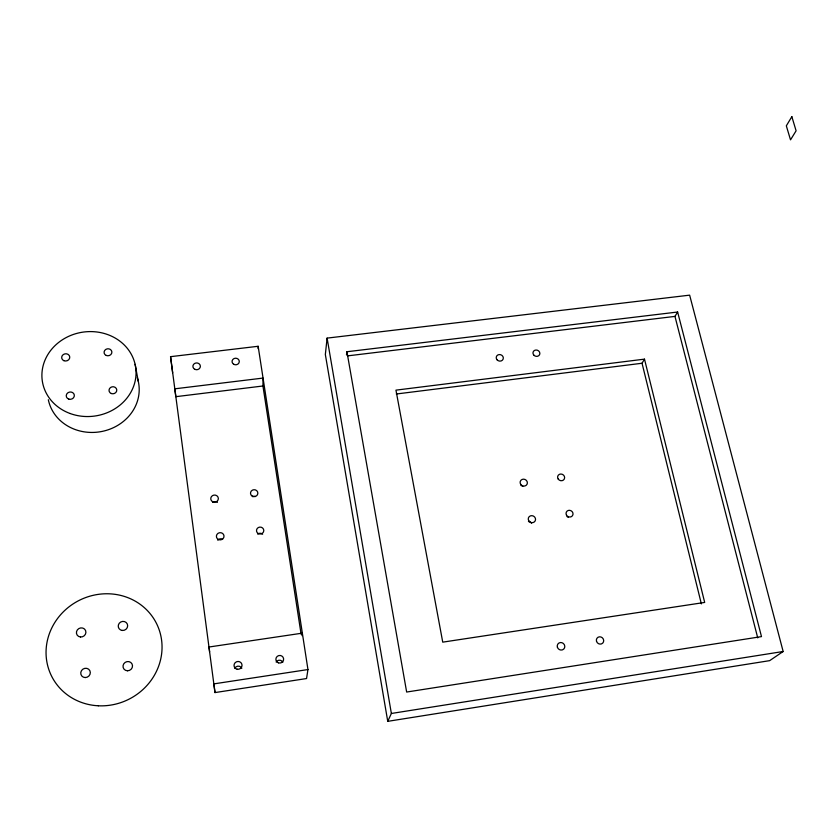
<?xml version="1.0" encoding="UTF-8"?>
<svg xmlns="http://www.w3.org/2000/svg" width="838" height="838" viewBox="0 0 838 838"><rect width="100%" height="100%" fill="white"/><g stroke="black" fill="none" stroke-linecap="round" stroke-linejoin="round"><path stroke-width="1.26" d="M258.135 348.639L258.146 346.283L170.554 356.663L172.649 372.858M262.943 385.993L263.038 378.074L174.817 388.822L175.833 396.678L262.943 385.993L301.114 634.272M327.103 338.112L325.343 354.516L387.743 721.34L769.661 660.648L783.153 651.503L689.643 295.154L327.103 338.112L391.367 713.473L387.743 721.34M302.026 635.654L302.34 633.151L208.997 647.009L209.615 651.87M346.482 354.956L346.932 351.74L677.628 312.019L761.491 636.608L406.65 692.041L346.932 351.74M258.146 346.283L307.955 669.552L306.551 678.55L214.989 692.576L170.554 356.663M701.364 603.894L642.034 363.252L644.495 359.135L395.955 390.141L442.736 642.149L704.685 602.438L644.495 359.135M757.73 637.875L674.967 316.397L677.628 312.019M391.367 713.473L783.153 651.503M307.955 669.552L213.879 683.881L214.989 692.576M396.332 393.996L642.034 363.252M347.634 355.867L674.967 316.397M135.117 364.321L138.28 381.353M566.97 516.564A3.52 3.258 31.5 0 1 568.206 517.402M528.443 521.582A3.656 3.415 29.5 0 1 531.522 523.247M520.943 485.527A3.645 3.383 26.6 0 1 522.807 486.375M276.142 662.051A3.823 3.75 -13.3 0 1 282.835 662.24M234.755 668.284A3.97 3.865 -22.2 0 1 241.826 668.263M252.573 496.683A3.635 3.425 -1.6 0 1 255.339 496.494M257.706 534.131A3.614 3.436 -2.6 0 1 262.619 534.256M217.723 540.164A3.771 3.572 -7.7 0 1 222.573 539.274M212.726 502.402A3.761 3.53 -5.9 0 1 217.44 502.371M137.254 377.666A45.912 41.418 -8.9 0 1 104.174 430.952A45.912 41.418 -8.9 0 1 48.332 399.736M791.847 116.66L786.327 125.826L790.527 139.862L796.1 130.801L791.847 116.66M520.702 484.343A3.687 3.415 26.4 0 0 526.987 484.374A3.687 3.415 26.4 0 0 523.541 479.158A3.687 3.415 26.4 0 0 520.702 484.343M528.726 520.702A3.698 3.446 29.3 0 0 535.042 521.131A3.698 3.446 29.3 0 0 531.931 515.663A3.698 3.446 29.3 0 0 528.726 520.702M566.446 515.014A3.562 3.289 31.3 0 0 572.49 515.663A3.562 3.289 31.3 0 0 569.693 510.321A3.562 3.289 31.3 0 0 566.446 515.014M558.181 479.032A3.582 3.289 28.6 0 0 564.267 479.095A3.582 3.289 28.6 0 0 560.905 474.025A3.582 3.289 28.6 0 0 558.181 479.032M533.67 354.924A3.488 3.132 21.8 0 0 539.588 354.652A3.488 3.132 21.8 0 0 535.985 350.012A3.488 3.132 21.8 0 0 533.67 354.924M497.081 359.827A3.593 3.247 19.7 0 0 503.135 359.104A3.593 3.247 19.7 0 0 499.081 354.579A3.593 3.247 19.7 0 0 497.081 359.827M596.52 641.3A3.792 3.541 43.3 0 0 602.721 643.123A3.792 3.541 43.3 0 0 600.836 636.953A3.792 3.541 43.3 0 0 596.52 641.3M557.375 647.145A3.897 3.677 42.7 0 0 563.754 649.062A3.897 3.677 42.7 0 0 561.9 642.683A3.897 3.677 42.7 0 0 557.375 647.145M194.845 369.328A3.75 3.404 -1.9 0 0 200.376 366.216A3.75 3.404 -1.9 0 0 194.678 363.441A3.75 3.404 -1.9 0 0 194.845 369.328M233.729 364.279A3.624 3.3 0.9 0 0 239.291 361.649A3.624 3.3 0.9 0 0 233.991 358.58A3.624 3.3 0.9 0 0 233.729 364.279M237.164 669.227A4.022 3.907 -21.2 0 0 241.847 664.125A4.022 3.907 -21.2 0 0 235.08 662.785A4.022 3.907 -21.2 0 0 237.164 669.227M278.436 662.837A3.876 3.792 -12.2 0 0 283.569 658.553A3.876 3.792 -12.2 0 0 277.252 656.374A3.876 3.792 -12.2 0 0 278.436 662.837M212.747 501.784A3.802 3.572 -5.6 0 0 218.351 498.463A3.802 3.572 -5.6 0 0 212.548 495.604A3.802 3.572 -5.6 0 0 212.747 501.784M218.666 539.609A3.823 3.614 -7.3 0 0 223.997 535.838A3.823 3.614 -7.3 0 0 217.953 533.387A3.823 3.614 -7.3 0 0 218.666 539.609M258.324 533.576A3.656 3.478 -2.3 0 0 263.792 530.527A3.656 3.478 -2.3 0 0 258.303 527.563A3.656 3.478 -2.3 0 0 258.324 533.576M252.217 496.106A3.677 3.467 -1.3 0 0 257.853 493.289A3.677 3.467 -1.3 0 0 252.458 490.115A3.677 3.467 -1.3 0 0 252.217 496.106M70.088 413.501A47.179 42.371 -8.5 0 0 135.766 368.06A47.179 42.371 -8.5 0 0 61.08 340.657A47.179 42.371 -8.5 0 0 70.088 413.501M106.279 355.469A3.918 3.509 -6.7 0 0 111.873 351.929A3.918 3.509 -6.7 0 0 105.787 349.415A3.918 3.509 -6.7 0 0 106.279 355.469M111.349 393.535A3.886 3.52 -7.9 0 0 116.754 389.775A3.886 3.52 -7.9 0 0 110.595 387.481A3.886 3.52 -7.9 0 0 111.349 393.535M68.789 399.118A4.064 3.656 -10.3 0 0 74.299 394.991A4.064 3.656 -10.3 0 0 67.773 392.865A4.064 3.656 -10.3 0 0 68.789 399.118M63.939 360.696A4.054 3.614 -9 0 0 69.753 357.009A4.054 3.614 -9 0 0 63.458 354.453A4.054 3.614 -9 0 0 63.939 360.696M98.318 705.785A58.691 55.318 -27.3 0 0 156.895 624.279A58.691 55.318 -27.3 0 0 56.932 619.355A58.691 55.318 -27.3 0 0 98.318 705.785M80.5 636.985A4.808 4.504 -26.2 0 0 85.56 630.501A4.808 4.504 -26.2 0 0 77.41 629.82A4.808 4.504 -26.2 0 0 80.5 636.985M122.338 630.459A4.756 4.494 -23.9 0 0 127.303 624.017A4.756 4.494 -23.9 0 0 119.195 623.336A4.756 4.494 -23.9 0 0 122.338 630.459M127.491 670.777A4.808 4.567 -28.5 0 0 132.006 663.895A4.808 4.567 -28.5 0 0 123.783 663.79A4.808 4.567 -28.5 0 0 127.491 670.777M85.214 677.554A4.871 4.578 -30.4 0 0 89.834 670.63A4.871 4.578 -30.4 0 0 81.548 670.526A4.871 4.578 -30.4 0 0 85.214 677.554"/></g></svg>
